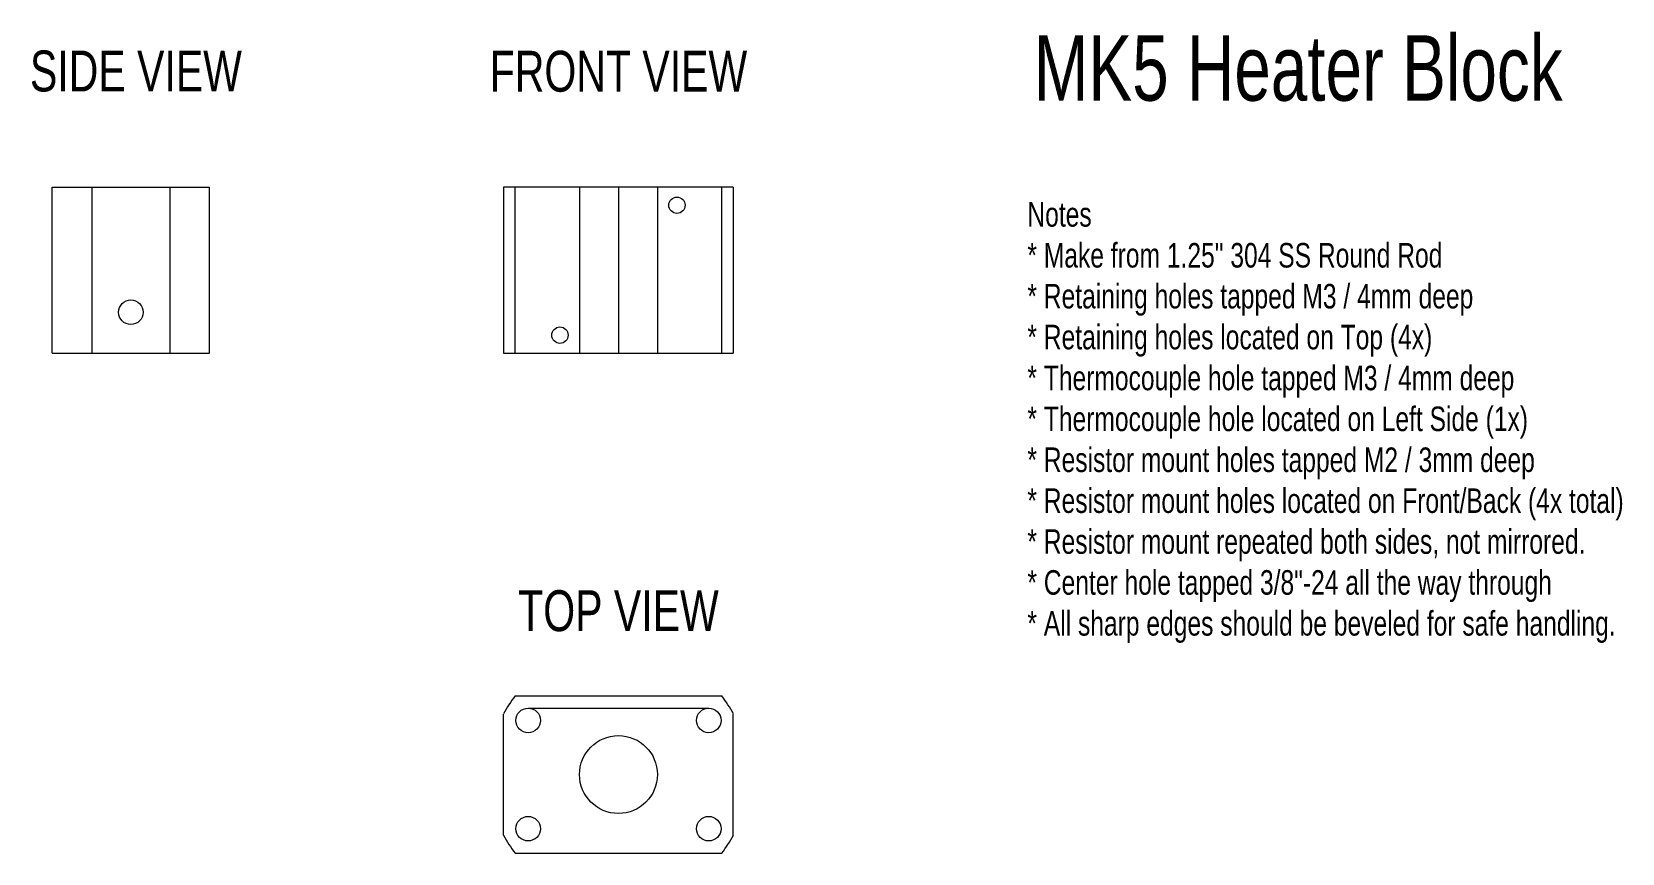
# Model space of a CAD drawing. Header units: millimetres. Extents: x -72 to 123, y -50 to 51.
import ezdxf

# ---------------------------------------------------------------- set-up
doc = ezdxf.new("R2010")
doc.units = ezdxf.units.MM
doc.layers.get('0').update_dxf_attribs({"linetype": 'CONTINUOUS', "lineweight": 0, "true_color": 0x000000})
for name, color, linetype, lineweight, true_color in [('Front', 7, 'CONTINUOUS', 0, 0x000000), ('Measurements', 5, 'CONTINUOUS', 0, 0x0000ff), ('Side', 7, 'CONTINUOUS', 0, 0x000000), ('Top', 7, 'CONTINUOUS', 0, 0x000000)]:
    doc.layers.add(name, color=color, linetype=linetype, lineweight=lineweight, true_color=true_color)
doc.styles.get("Standard").update_dxf_attribs({"font": 'txt', "width": 0.75})

msp = doc.modelspace()

# ---------------------------------------------------------------- linework, layer by layer
at = {"layer": 'Front'}
for p, q in [((-14.04, 31.82), (-14.04, 11.52)), ((14.04, 31.82), (-14.04, 31.82)), ((-12.63, 11.52), (-12.63, 31.82)), ((-4.76, 31.82), (-4.76, 11.52)), ((0, 31.82), (0, 11.52)), ((4.76, 31.82), (4.76, 11.52)), ((12.63, 11.52), (12.63, 31.82)), ((14.04, 31.82), (14.04, 11.52)), ((-14.04, 11.52), (14.04, 11.52))]:
    msp.add_line(p, q, dxfattribs=at)
for centre, radius in [((7.15, 29.62), 1), ((-7.15, 13.73), 1), ((0, -40), 4.76)]:
    msp.add_circle(centre, radius, dxfattribs=at)
at = {"layer": 'Measurements'}
msp.add_line((-11.04, -31.88), (11.04, -31.88), dxfattribs=at)
at = {"layer": 'Side'}
for p, q in [((-69.24, 11.52), (-69.24, 31.82)), ((-69.24, 31.82), (-50, 31.82)), ((-64.38, 31.82), (-64.38, 11.52)), ((-54.86, 31.82), (-54.86, 11.52)), ((-50, 11.52), (-50, 31.82)), ((-69.24, 11.52), (-50, 11.52))]:
    msp.add_line(p, q, dxfattribs=at)
msp.add_circle((-59.62, 16.53), 1.5, dxfattribs=at)
at = {"layer": 'Top'}
for p, q in [((-12.63, -30.38), (12.63, -30.38)), ((-14.04, -47.4), (-14.04, -32.6)), ((14.04, -47.4), (14.04, -32.6)), ((-12.63, -49.62), (12.63, -49.62))]:
    msp.add_line(p, q, dxfattribs=at)
for centre in [(-11.04, -33.38), (11.04, -33.38), (-11.04, -46.62), (11.04, -46.62)]:
    msp.add_circle(centre, 1.5, dxfattribs=at)
for start, end in [(142.7061, 152.2058), (27.7942, 37.2939), (207.7942, 217.2939), (322.7061, 332.2058)]:
    msp.add_arc((0, -40), 15.88, start, end, dxfattribs=at)

# ---------------------------------------------------------------- texts
at = {"width": 100}
for s, insert, char_height, attachment_point in [('MK5\\~Heater\\~Block', (50.78, 50.4), 8, 1), ('FRONT\\~VIEW', (0, 45.97), 5, 5), ('Notes\\P*\\~Make\\~from\\~1.25"\\~304\\~SS\\~Round\\~Rod\\P*\\~Retaining\\~holes\\~tapped\\~M3\\~/\\~4mm\\~deep\\P*\\~Retaining\\~holes\\~located\\~on\\~Top\\~(4x)\\P*\\~Thermocouple\\~hole\\~tapped\\~M3\\~/\\~4mm\\~deep\\~\\P*\\~Thermocouple\\~hole\\~located\\~on\\~Left\\~Side\\~(1x)\\P*\\~Resistor\\~mount\\~holes\\~tapped\\~M2\\~/\\~3mm\\~deep\\P*\\~Resistor\\~mount\\~holes\\~located\\~on\\~Front/Back\\~(4x\\~total)\\P*\\~Resistor\\~mount\\~repeated\\~both\\~sides,\\~not\\~mirrored.\\P*\\~Center\\~hole\\~tapped\\~3/8"-24\\~all\\~the\\~way\\~through\\P*\\~All\\~sharp\\~edges\\~should\\~be\\~beveled\\~for\\~safe\\~handling.', (50, 30), 3, 1), ('TOP\\~VIEW', (0, -20), 5, 5)]:
    msp.add_mtext(s, dxfattribs=dict(at, insert=insert, char_height=char_height, attachment_point=attachment_point))
at = {"layer": 'Side', "insert": (-59, 46), "char_height": 5, "width": 100, "attachment_point": 5}
msp.add_mtext('SIDE\\~VIEW', dxfattribs=at)

doc.saveas('drawing.dxf')
